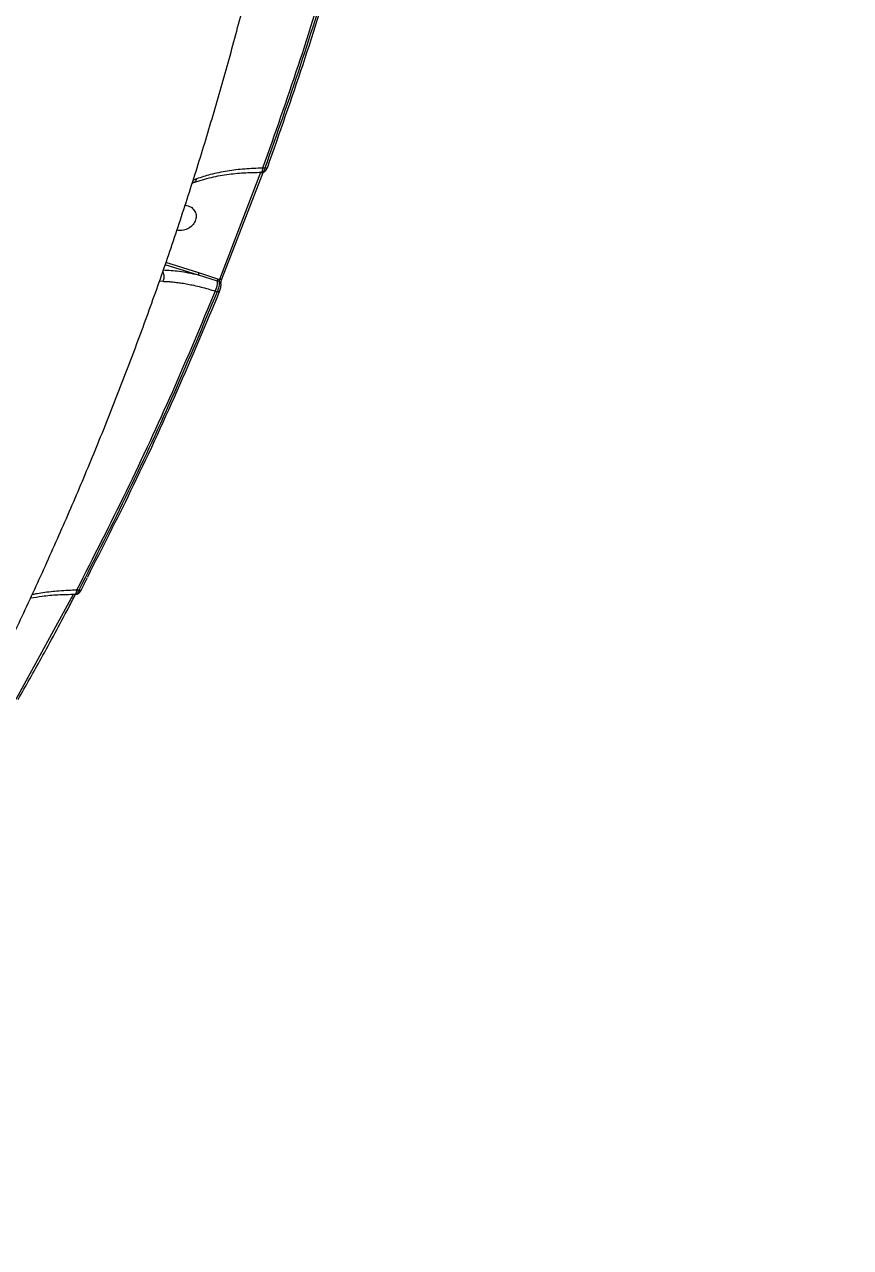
# Model space of a CAD drawing. Header units: millimetres. Extents: x -6332 to 8932, y -6739 to 7096.
# Drawn here: x -1563 to -1311.8, y -2091.6 to -1720 of the extents above; entities that cross this region are included whole.
import ezdxf

# ---------------------------------------------------------------- set-up
doc = ezdxf.new("R2010")
doc.units = ezdxf.units.MM
for name, color, linetype in [('DIKOM_ОБЪЕКТ', 7, 'Continuous'), ('DIKOM_РАЗМЕР_ЗОНА', 7, 'Continuous'), ('DIKOM_РАЗМЕР_ОБЪЕКТА', 7, 'Continuous')]:
    doc.layers.add(name, color=color, linetype=linetype)
doc.styles.add('style1', font='arial.ttf', dxfattribs={"width": 0.8})
doc.dimstyles.new('1-50', dxfattribs={"dimtxt": 300, "dimasz": 200, "dimexe": 100, "dimexo": 0, "dimgap": 100, "dimtad": 1, "dimtxsty": 'style1', "dimcen": 200, "dimclrd": 7, "dimclre": 7, "dimclrt": 7, "dimadec": 1, "dimazin": 2, "dimtfac": 1, "dimtmove": 0, "dimatfit": 2, "dimfxl": 0, "dimlwd": 25, "dimlwe": 18, "dimarcsym": 0})

# ---------------------------------------------------------------- blocks, each defined once
blk = doc.blocks.new('*D9')
at = {"layer": 'Defpoints', "color": 0, "transparency": 16777216}
for p in [(777.17, 5593.97), (-4228.73, -3389.78), (7301.72, -3389.78)]:
    blk.add_point(p, dxfattribs=at)
at = {"layer": 'DIKOM_РАЗМЕР_ОБЪЕКТА', "color": 7, "lineweight": 18, "transparency": 16777216}
for p, q in [((777.17, 5593.97), (7401.72, 5593.97)), ((-4228.73, -3389.78), (7401.72, -3389.78))]:
    blk.add_line(p, q, dxfattribs=at)
at = {"layer": 'DIKOM_РАЗМЕР_ОБЪЕКТА', "color": 7, "lineweight": 25, "transparency": 16777216}
blk.add_line((7301.72, 5393.97), (7301.72, -3189.78), dxfattribs=at)
at = {"layer": 'DIKOM_РАЗМЕР_ОБЪЕКТА', "color": 7, "transparency": 16777216}
for points in [[(7268.39, 5393.97), (7335.06, 5393.97), (7301.72, 5593.97)], [(7268.39, -3189.78), (7335.06, -3189.78), (7301.72, -3389.78)]]:
    blk.add_solid(points, dxfattribs=at)
at = {"layer": 'DIKOM_РАЗМЕР_ОБЪЕКТА', "color": 7, "transparency": 16777216, "insert": (7048.55, 1153.71), "char_height": 300, "attachment_point": 5, "rotation": 90, "style": 'style1'}
blk.add_mtext('9000', dxfattribs=at)
blk = doc.blocks.new('*D10')
at = {"layer": 'Defpoints', "color": 0, "transparency": 16777216}
for p in [(4034.78, 3636.59), (-4490.85, -1960.46), (4034.78, -5533.39)]:
    blk.add_point(p, dxfattribs=at)
at = {"layer": 'DIKOM_РАЗМЕР_ОБЪЕКТА', "color": 7, "lineweight": 18, "transparency": 16777216}
for p, q in [((4034.78, 3636.59), (4034.78, -5633.39)), ((-4490.85, -1960.46), (-4490.85, -5633.39))]:
    blk.add_line(p, q, dxfattribs=at)
at = {"layer": 'DIKOM_РАЗМЕР_ОБЪЕКТА', "color": 7, "lineweight": 25, "transparency": 16777216}
blk.add_line((-4290.85, -5533.39), (3834.78, -5533.39), dxfattribs=at)
at = {"layer": 'DIKOM_РАЗМЕР_ОБЪЕКТА', "color": 7, "transparency": 16777216}
for points in [[(-4290.85, -5500.05), (-4290.85, -5566.72), (-4490.85, -5533.39)], [(3834.78, -5500.05), (3834.78, -5566.72), (4034.78, -5533.39)]]:
    blk.add_solid(points, dxfattribs=at)
at = {"layer": 'DIKOM_РАЗМЕР_ОБЪЕКТА', "color": 7, "transparency": 16777216, "insert": (308.03, -5280.21), "char_height": 300, "attachment_point": 5, "style": 'style1'}
blk.add_mtext('8500', dxfattribs=at)
blk = doc.blocks.new('*D11')
at = {"layer": 'Defpoints', "color": 0, "transparency": 16777216}
for p in [(1114.35, 7096.35), (-4349.59, -4627.34), (8831.76, -4627.34)]:
    blk.add_point(p, dxfattribs=at)
at = {"layer": 'DIKOM_РАЗМЕР_ЗОНА', "color": 7, "lineweight": 18, "transparency": 16777216}
for p, q in [((1114.35, 7096.35), (8931.76, 7096.35)), ((-4349.59, -4627.34), (8931.76, -4627.34))]:
    blk.add_line(p, q, dxfattribs=at)
at = {"layer": 'DIKOM_РАЗМЕР_ЗОНА', "color": 7, "lineweight": 25, "transparency": 16777216}
blk.add_line((8831.76, 6896.35), (8831.76, -4427.34), dxfattribs=at)
at = {"layer": 'DIKOM_РАЗМЕР_ЗОНА', "color": 7, "transparency": 16777216}
for points in [[(8798.42, 6896.35), (8865.09, 6896.35), (8831.76, 7096.35)], [(8798.42, -4427.34), (8865.09, -4427.34), (8831.76, -4627.34)]]:
    blk.add_solid(points, dxfattribs=at)
at = {"layer": 'DIKOM_РАЗМЕР_ЗОНА', "color": 7, "transparency": 16777216, "insert": (8578.59, 1308.2), "char_height": 300, "attachment_point": 5, "rotation": 90, "style": 'style1'}
blk.add_mtext('11750', dxfattribs=at)
blk = doc.blocks.new('*D12')
at = {"layer": 'Defpoints', "color": 0, "transparency": 16777216}
for p in [(6134.38, 3354.85), (-6332, -2644.93), (6134.38, -6639)]:
    blk.add_point(p, dxfattribs=at)
at = {"layer": 'DIKOM_РАЗМЕР_ЗОНА', "color": 7, "lineweight": 18, "transparency": 16777216}
for p, q in [((6134.38, 3354.85), (6134.38, -6739)), ((-6332, -2644.93), (-6332, -6739))]:
    blk.add_line(p, q, dxfattribs=at)
at = {"layer": 'DIKOM_РАЗМЕР_ЗОНА', "color": 7, "lineweight": 25, "transparency": 16777216}
blk.add_line((-6132, -6639), (5934.38, -6639), dxfattribs=at)
at = {"layer": 'DIKOM_РАЗМЕР_ЗОНА', "color": 7, "transparency": 16777216}
for points in [[(-6132, -6605.67), (-6132, -6672.33), (-6332, -6639)], [(5934.38, -6605.67), (5934.38, -6672.33), (6134.38, -6639)]]:
    blk.add_solid(points, dxfattribs=at)
at = {"layer": 'DIKOM_РАЗМЕР_ЗОНА', "color": 7, "transparency": 16777216, "insert": (-98.81, -6385.83), "char_height": 300, "attachment_point": 5, "style": 'style1'}
blk.add_mtext('12500', dxfattribs=at)

msp = doc.modelspace()

# ---------------------------------------------------------------- linework, layer by layer
at = {"layer": 'DIKOM_ОБЪЕКТ', "color": 7, "linetype": 'Continuous', "lineweight": 15}
for p, q in [((-1491.219, -1764.919), (-1503.774, -1797.455)), ((-1490.599, -1764.994), (-1503.017, -1797.174)), ((-1491.352, -1764.918), (-1491.219, -1764.919)), ((-1491.049, -1764.87), (-1490.628, -1764.871)), ((-1489.949, -1763.64), (-1490.61, -1763.639)), ((-1512.037, -1768.166), (-1511.208, -1767.809)), ((-1510.677, -1766.853), (-1511.792, -1767.393)), ((-1510.158, -1796.112), (-1520.226, -1792.954)), ((-1510.037, -1795.451), (-1520.004, -1792.326)), ((-1521.978, -1797.905), (-1520.912, -1798.011)), ((-1504.362, -1797.925), (-1510.158, -1796.112)), ((-1504.23, -1797.312), (-1510.037, -1795.451)), ((-1503.836, -1798.09), (-1504.362, -1797.925)), ((-1503.774, -1797.455), (-1504.23, -1797.312)), ((-1504.433, -1801.176), (-1505.024, -1800.991)), ((-1545.832, -1891.818), (-1543.866, -1888.034)), ((-1546.513, -1891.873), (-1547.198, -1891.872)), ((-1548.181, -1893.152), (-1565.604, -1925.078)), ((-1547.636, -1893.104), (-1547.365, -1893.104)), ((-1547.466, -1893.104), (-1547.47, -1893.111))]:
    msp.add_line(p, q, dxfattribs=at)
at = {"layer": 'DIKOM_ОБЪЕКТ', "color": 7, "linetype": 'Continuous', "lineweight": 15, "flags": 128}
for points in [[(-1490.61, -1763.639), (-1490.662, -1763.995), (-1490.726, -1764.302), (-1490.8, -1764.549), (-1490.881, -1764.729), (-1490.967, -1764.837), (-1491.055, -1764.87), (-1491.057, -1764.87)], [(-1489.187, -1763.484), (-1489.198, -1763.507), (-1489.258, -1763.574), (-1489.349, -1763.624), (-1489.469, -1763.658), (-1489.612, -1763.671), (-1489.774, -1763.665), (-1489.949, -1763.64)], [(-1489.181, -1763.334), (-1489.172, -1763.426), (-1489.187, -1763.484)], [(-1503.025, -1797.331), (-1503.032, -1797.345), (-1503.09, -1797.41), (-1503.18, -1797.459), (-1503.298, -1797.487), (-1503.44, -1797.497), (-1503.601, -1797.485), (-1503.774, -1797.455)], [(-1503.017, -1797.174), (-1503.007, -1797.266), (-1503.025, -1797.331)], [(-1503.683, -1801.053), (-1503.692, -1801.071), (-1503.751, -1801.135), (-1503.841, -1801.182), (-1503.959, -1801.21), (-1504.1, -1801.219), (-1504.26, -1801.208), (-1504.433, -1801.176)], [(-1547.198, -1891.872), (-1547.25, -1892.229), (-1547.314, -1892.535), (-1547.387, -1892.782), (-1547.469, -1892.963), (-1547.555, -1893.071), (-1547.643, -1893.104), (-1547.644, -1893.103)], [(-1545.801, -1891.831), (-1545.804, -1891.837), (-1545.86, -1891.893), (-1545.945, -1891.931), (-1546.058, -1891.949), (-1546.193, -1891.944), (-1546.347, -1891.919), (-1546.513, -1891.873)], [(-1545.781, -1891.761), (-1545.781, -1891.763), (-1545.801, -1891.831)], [(-1547.47, -1893.111), (-1547.473, -1893.115), (-1547.527, -1893.172), (-1547.613, -1893.21), (-1547.725, -1893.228), (-1547.861, -1893.224), (-1548.015, -1893.198), (-1548.181, -1893.152)]]:
    msp.add_lwpolyline(points, dxfattribs=at)
at = {"layer": 'DIKOM_ОБЪЕКТ', "color": 7, "linetype": 'Continuous', "lineweight": 15}
for centre, radius, start, end in [((-1490.94, -1763.758), 1.195, 256.45913, 283.14445), ((-1509.142, -1795.956), 1.028, 150.56285, 188.72743), ((-1510.067, -1798.298), 5.717, 331.90453, 3.74596), ((-1503.222, -1797.85), 1.142, 151.88522, 183.76102), ((-1504.016, -1798.809), 0.742, 5.48942, 75.95732)]:
    msp.add_arc(centre, radius, start, end, dxfattribs=at)
for points, knots in [([(-1608.517, -1984.8), (-1606.017, -1980.492), (-1600.487, -1970.959), (-1592.245, -1956.048), (-1583.734, -1940.105), (-1575.505, -1924.044), (-1567.552, -1907.875), (-1559.878, -1891.602), (-1552.487, -1875.228), (-1545.381, -1858.758), (-1538.56, -1842.198), (-1532.029, -1825.551), (-1525.789, -1808.823), (-1519.841, -1792.018), (-1514.188, -1775.14), (-1508.832, -1758.194), (-1503.772, -1741.186), (-1499.013, -1724.119), (-1494.554, -1706.999), (-1490.397, -1689.829), (-1486.543, -1672.615), (-1482.994, -1655.362), (-1479.75, -1638.074), (-1476.81, -1620.755), (-1474.19, -1603.41), (-1472.163, -1588.528), (-1471.133, -1579.419), (-1470.759, -1576.108)], [0, 0, 0, 0, 0.033987, 0.0752059, 0.1164106, 0.1576012, 0.1987738, 0.2399269, 0.2810626, 0.3221776, 0.3632707, 0.4043426, 0.4453903, 0.4864148, 0.5274154, 0.5683911, 0.6093418, 0.6502665, 0.6911652, 0.7320395, 0.7728872, 0.8137101, 0.8545064, 0.895278, 0.9360252, 0.9767463, 1, 1, 1, 1]), ([(-1461.456, -1669.541), (-1464.267, -1680.06), (-1469.885, -1701.091), (-1479.609, -1732.476), (-1486.943, -1753.25), (-1490.61, -1763.639)], [0, 0, 0, 0, 0.3333865, 0.6666108, 1, 1, 1, 1]), ([(-1460.854, -1669.73), (-1463.66, -1680.227), (-1469.27, -1701.216), (-1478.974, -1732.539), (-1486.29, -1753.272), (-1489.949, -1763.64)], [0, 0, 0, 0, 0.333382, 0.6666119, 1, 1, 1, 1]), ([(-1460.061, -1669.347), (-1462.869, -1679.851), (-1468.484, -1700.859), (-1478.197, -1732.208), (-1485.519, -1752.959), (-1489.181, -1763.334)], [0, 0, 0, 0, 0.3333381, 0.6666699, 1, 1, 1, 1]), ([(-1511.554, -1767.928), (-1509.806, -1767.386), (-1506.471, -1766.351), (-1501.043, -1765.441), (-1495.946, -1764.944), (-1492.617, -1764.893), (-1491.058, -1764.87)], [0, 0, 0, 0, 0.2928828, 0.5587084, 0.7933803, 1, 1, 1, 1]), ([(-1490.61, -1763.639), (-1491.531, -1763.657), (-1493.373, -1763.692), (-1496.081, -1763.869), (-1498.733, -1764.133), (-1502.283, -1764.631), (-1506.396, -1765.455), (-1509.316, -1766.409), (-1510.677, -1766.853)], [0, 0, 0, 0, 0.1251871, 0.2503697, 0.3755452, 0.5003176, 0.7671221, 1, 1, 1, 1]), ([(-1490.631, -1764.871), (-1490.521, -1764.861), (-1490.255, -1764.836), (-1489.897, -1764.618), (-1489.58, -1764.265), (-1489.34, -1763.858), (-1489.238, -1763.61), (-1489.187, -1763.484)], [0, 0, 0, 0, 0.1626274, 0.3921734, 0.6764532, 0.8348731, 1, 1, 1, 1]), ([(-1489.949, -1763.64), (-1490.028, -1763.896), (-1490.17, -1764.363), (-1490.416, -1764.79), (-1490.556, -1764.838), (-1490.628, -1764.863)], [0, 0, 0, 0, 0.3703137, 0.6744857, 1, 1, 1, 1]), ([(-1510.677, -1766.853), (-1510.719, -1767.004), (-1510.804, -1767.304), (-1511.029, -1767.625), (-1511.251, -1767.821), (-1511.407, -1767.866), (-1511.457, -1767.88)], [0, 0, 0, 0, 0.2986786, 0.591591, 0.8692756, 1, 1, 1, 1]), ([(-1514.061, -1774.875), (-1513.52, -1775.016), (-1512.438, -1775.299), (-1511.29, -1776.398), (-1510.732, -1777.805), (-1510.864, -1779.358), (-1511.664, -1780.81), (-1513.005, -1781.932), (-1514.7, -1782.601), (-1515.854, -1782.548), (-1516.431, -1782.521)], [0, 0, 0, 0, 0.1249936, 0.2500034, 0.3750135, 0.4999788, 0.6249832, 0.750001, 0.8750015, 1, 1, 1, 1]), ([(-1520.984, -1795.094), (-1520.879, -1795.318), (-1520.705, -1795.689), (-1520.61, -1796.316), (-1520.606, -1796.885), (-1520.697, -1797.478), (-1520.84, -1797.832), (-1520.912, -1798.011)], [0, 0, 0, 0, 0.2578871, 0.4268736, 0.6108944, 0.8041916, 1, 1, 1, 1]), ([(-1510.158, -1796.112), (-1512.143, -1795.694), (-1515.941, -1794.893), (-1519.246, -1794.725), (-1520.825, -1794.644)], [0, 0, 0, 0, 0.5225338, 1, 1, 1, 1]), ([(-1520.912, -1798.011), (-1520.498, -1798.024), (-1519.643, -1798.051), (-1518.266, -1798.154), (-1516.765, -1798.313), (-1515.132, -1798.54), (-1513.386, -1798.839), (-1511.437, -1799.236), (-1509.365, -1799.731), (-1507.185, -1800.321), (-1505.744, -1800.768), (-1505.024, -1800.991)], [0, 0, 0, 0, 0.0892406, 0.1840509, 0.284421, 0.3903588, 0.5018625, 0.6147168, 0.7502051, 0.8750984, 1, 1, 1, 1]), ([(-1503.836, -1798.09), (-1503.822, -1798.296), (-1503.793, -1798.71), (-1503.905, -1799.521), (-1504.115, -1800.387), (-1504.323, -1800.904), (-1504.433, -1801.176)], [0, 0, 0, 0, 0.2491178, 0.4999047, 0.7361195, 1, 1, 1, 1]), ([(-1503.774, -1797.455), (-1503.785, -1797.512), (-1503.806, -1797.62), (-1503.827, -1797.799), (-1503.84, -1797.966), (-1503.837, -1798.049), (-1503.836, -1798.09)], [0, 0, 0, 0, 0.2664374, 0.4993991, 0.7520278, 1, 1, 1, 1]), ([(-1503.683, -1801.053), (-1503.614, -1800.864), (-1503.474, -1800.484), (-1503.329, -1799.83), (-1503.249, -1799.192), (-1503.27, -1798.863), (-1503.281, -1798.696)], [0, 0, 0, 0, 0.2447093, 0.4930701, 0.7445037, 1, 1, 1, 1]), ([(-1503.281, -1798.696), (-1503.286, -1798.614), (-1503.295, -1798.446), (-1503.248, -1798.088), (-1503.158, -1797.694), (-1503.069, -1797.452), (-1503.023, -1797.329)], [0, 0, 0, 0, 0.2420034, 0.4894509, 0.7419498, 1, 1, 1, 1]), ([(-1505.024, -1800.991), (-1509.303, -1811.199), (-1517.859, -1831.612), (-1531.926, -1861.924), (-1542.106, -1881.888), (-1547.198, -1891.872)], [0, 0, 0, 0, 0.3333832, 0.6666112, 1, 1, 1, 1]), ([(-1504.433, -1801.176), (-1508.703, -1811.364), (-1517.242, -1831.734), (-1531.277, -1861.985), (-1541.434, -1881.909), (-1546.513, -1891.873)], [0, 0, 0, 0, 0.3333885, 0.6666191, 1, 1, 1, 1]), ([(-1503.676, -1800.901), (-1507.951, -1811.095), (-1516.5, -1831.483), (-1529.936, -1860.484), (-1539.448, -1879.164), (-1543.882, -1887.872)], [0, 0, 0, 0, 0.3480499, 0.6960998, 1, 1, 1, 1]), ([(-1547.198, -1891.872), (-1547.995, -1891.891), (-1549.79, -1891.933), (-1552.377, -1892.098), (-1555.008, -1892.345), (-1557.36, -1892.656), (-1559.297, -1892.949), (-1560.347, -1893.18), (-1560.716, -1893.262)], [0, 0, 0, 0, 0.1692335, 0.3810951, 0.5584937, 0.746892, 0.9108854, 1, 1, 1, 1]), ([(-1547.368, -1893.104), (-1547.258, -1893.094), (-1546.999, -1893.072), (-1546.625, -1892.87), (-1546.186, -1892.474), (-1545.934, -1892.053), (-1545.8, -1891.829)], [0, 0, 0, 0, 0.1692336, 0.3996993, 0.6807645, 1, 1, 1, 1]), ([(-1564.928, -1925.057), (-1562.589, -1920.907), (-1557.36, -1911.633), (-1551.572, -1900.97), (-1548.188, -1894.439), (-1547.495, -1893.101)], [0, 0, 0, 0, 0.3916626, 0.8753107, 1, 1, 1, 1]), ([(-1561.173, -1894.231), (-1560.006, -1894.037), (-1557.354, -1893.598), (-1552.828, -1893.191), (-1549.418, -1893.133), (-1547.646, -1893.103)], [0, 0, 0, 0, 0.2742659, 0.6228135, 1, 1, 1, 1]), ([(-1546.513, -1891.873), (-1546.607, -1892.107), (-1546.795, -1892.573), (-1547.104, -1893.018), (-1547.279, -1893.07), (-1547.365, -1893.096)], [0, 0, 0, 0, 0.3368393, 0.6731668, 1, 1, 1, 1])]:
    msp.add_open_spline(points, degree=3, knots=knots, dxfattribs=at)

# ---------------------------------------------------------------- dimensions: what is measured, and where the dimension line sits
at = {"layer": 'DIKOM_РАЗМЕР_ЗОНА'}
dim = msp.add_linear_dim(base=(8831.757, -4627.344), p1=(1114.346, 7096.351), p2=(-4349.589, -4627.344), angle=90, text='11750', dimstyle='1-50', dxfattribs=at)
dim.commit()
dim.dimension.update_dxf_attribs({"geometry": '*D11', "text_midpoint": (8831.757, 1308.196), "dimtype": 160})
dim = msp.add_linear_dim(base=(6134.379, -6639), p1=(-6332, -2644.933), p2=(6134.379, 3354.853), text='12500', dimstyle='1-50', dxfattribs=at)
dim.commit()
dim.dimension.update_dxf_attribs({"geometry": '*D12', "text_midpoint": (-98.81, -6639), "dimtype": 160})
at = {"layer": 'DIKOM_РАЗМЕР_ОБЪЕКТА'}
dim = msp.add_linear_dim(base=(7301.722, -3389.779), p1=(777.17, 5593.968), p2=(-4228.728, -3389.779), angle=90, text='9000', dimstyle='1-50', dxfattribs=at)
dim.commit()
dim.dimension.update_dxf_attribs({"geometry": '*D9', "text_midpoint": (7301.722, 1153.714), "dimtype": 160})
dim = msp.add_linear_dim(base=(4034.777, -5533.386), p1=(-4490.848, -1960.464), p2=(4034.777, 3636.587), text='8500', dimstyle='1-50', dxfattribs=at)
dim.commit()
dim.dimension.update_dxf_attribs({"geometry": '*D10', "text_midpoint": (308.034, -5533.386), "dimtype": 160})

doc.saveas('drawing.dxf')
